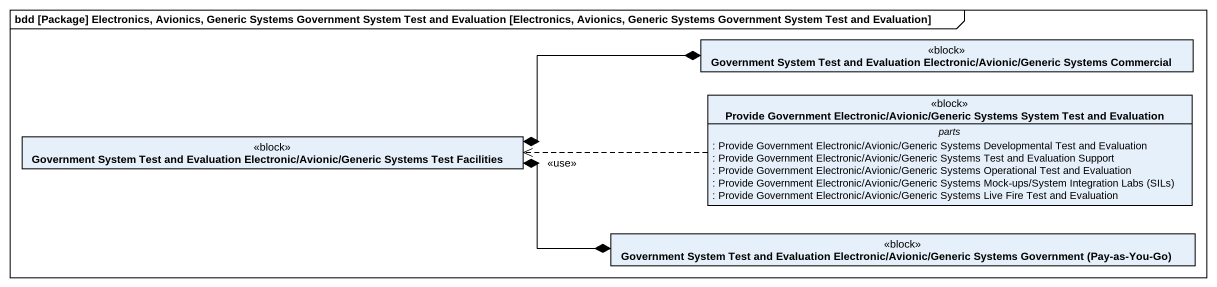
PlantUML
@startuml
mainframe bdd [Package] Electronics, Avionics, Generic Systems Government System Test and Evaluation [Electronics, Avionics, Generic Systems Government System Test and Evaluation]
hide circle
hide empty members
class "Government System Test and Evaluation Electronic/Avionic/Generic Systems Commercial" as Government_System_Test_and <<block>>
class "Provide Government Electronic/Avionic/Generic Systems System Test and Evaluation" as Provide_Government <<block>> {
  -- parts --
  : Provide Government Electronic/Avionic/Generic Systems Developmental Test and Evaluation
  : Provide Government Electronic/Avionic/Generic Systems Test and Evaluation Support
  : Provide Government Electronic/Avionic/Generic Systems Operational Test and Evaluation
  {field} : Provide Government Electronic/Avionic/Generic Systems Mock-ups/System Integration Labs (SILs)
  : Provide Government Electronic/Avionic/Generic Systems Live Fire Test and Evaluation
}
class "Government System Test and Evaluation Electronic/Avionic/Generic Systems Test Facilities" as Government_System_Test_and_2 <<block>>
class "Government System Test and Evaluation Electronic/Avionic/Generic Systems Government (Pay-as-You-Go)" as Government_System_Test_and_3 <<block>>
Provide_Government .left.> Government_System_Test_and_2 : <<use>>
Government_System_Test_and_2 *-right-* Government_System_Test_and
Government_System_Test_and_2 *-right-* Government_System_Test_and_3
@enduml
